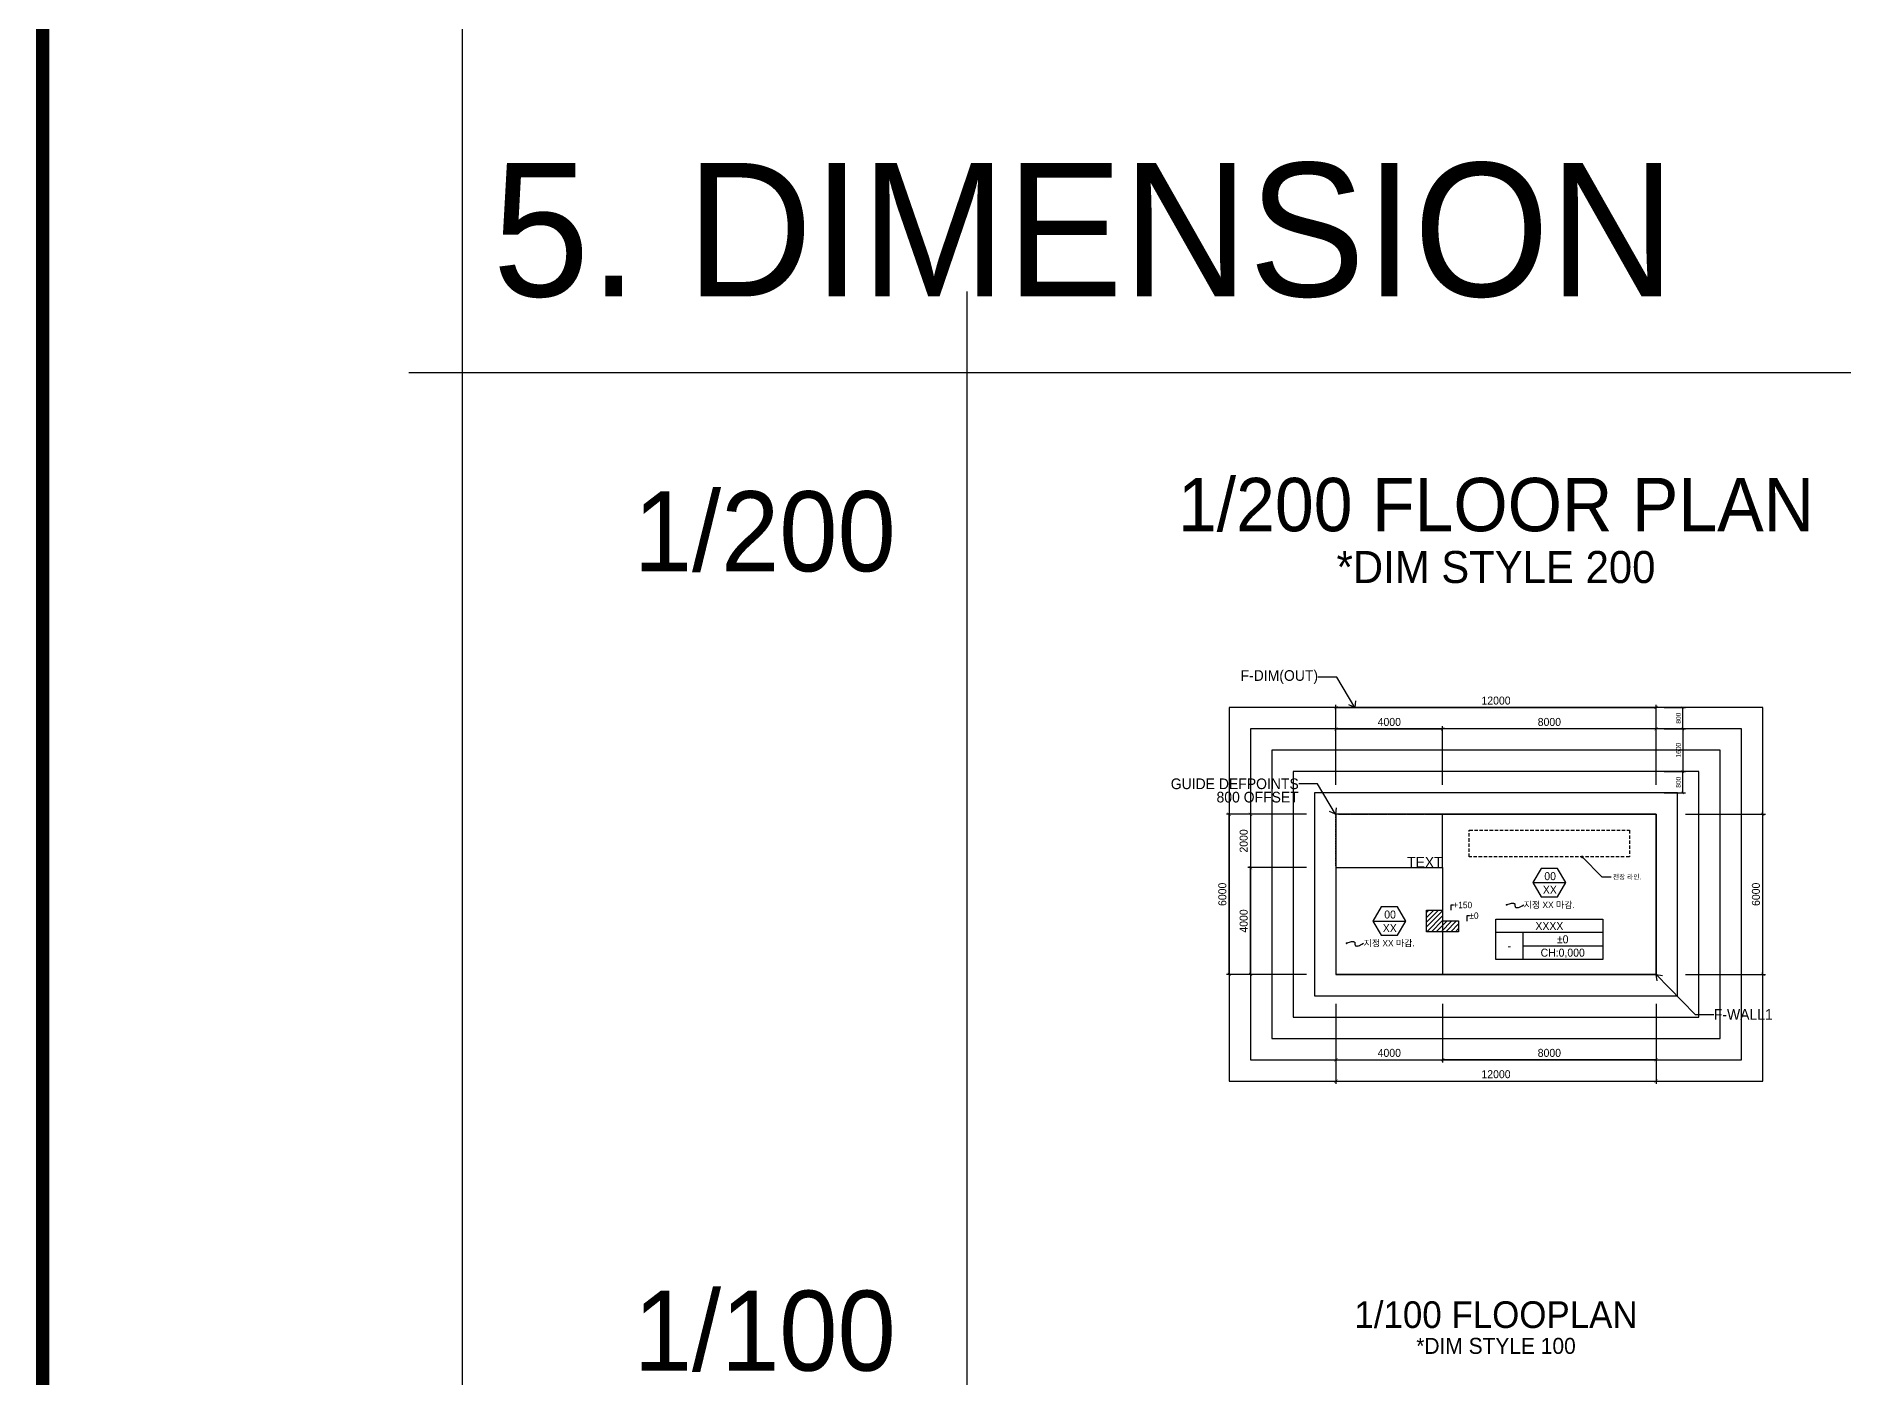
# Model space of a CAD drawing. Header units: millimetres. Extents: x -551172 to 227904, y -3435 to 261611.
# Drawn here: x -551172 to -483415, y 49743 to 100016 of the extents above; entities that cross this region are included whole.
import ezdxf
from ezdxf.enums import TextEntityAlignment as Align

# ---------------------------------------------------------------- set-up
doc = ezdxf.new("R2010")
doc.units = ezdxf.units.MM
doc.header["$LTSCALE"] = 100
doc.set_wipeout_variables(frame=1)
doc.header["$PDMODE"] = 3
doc.linetypes.add('DOT', pattern=[6.35, 0, -6.35])
doc.linetypes.add('HIDDENX2', pattern=[19.05, 12.7, -6.35])
doc.layers.get('DEFPOINTS').update_dxf_attribs({"color": 248})
for name, color, linetype in [('0 @ 1', 7, 'Continuous'), ('E-TEXT @ 1', 3, 'Continuous'), ('E-WP', 7, 'Continuous'), ('F-C-LEVEL', 1, 'HIDDENX2'), ('F-DIM(IN)', 14, 'Continuous'), ('F-DIM(OUT)', 1, 'Continuous'), ('F-HAT', 251, 'Continuous'), ('F-LEVEL', 7, 'Continuous'), ('F-SYM', 7, 'Continuous'), ('F-SYM @ 1', 7, 'Continuous'), ('F-TEXT @ 1', 3, 'Continuous'), ('F-WALL1', 2, 'Continuous')]:
    doc.layers.add(name, color=color, linetype=linetype)
doc.layers.add('DEFPOINTS @ 1', color=248, linetype='Continuous', plot=False)
doc.styles.get("Standard").update_dxf_attribs({"font": 'romans.shx'})
doc.styles.add('YOURNAME', font='HYWULM.TTF')
doc.dimstyles.get("Standard").update_dxf_attribs({"dimtxt": 0.18, "dimasz": 0.18, "dimexe": 0.18, "dimexo": 0.0625, "dimgap": 0.09, "dimtad": 0, "dimtih": 1, "dimtoh": 1, "dimdec": 4, "dimzin": 0, "dimdsep": 46, "dimtxsty": 'Standard', "dimcen": 0.09, "dimadec": 0, "dimazin": 0, "dimtfac": 1, "dimtdec": 4, "dimtofl": 0, "dimtmove": 0, "dimatfit": 3, "dimfxl": 0, "dimtolj": 1, "dimtzin": 0, "dimarcsym": 0})
doc.dimstyles.new('YOURNAME-100', dxfattribs={"dimscale": 100, "dimtxt": 1.8, "dimasz": 0.9, "dimexe": 1, "dimexo": 3, "dimgap": 0.7, "dimtad": 1, "dimdec": 0, "dimzin": 0, "dimdsep": 46, "dimtxsty": 'YOURNAME', "dimblk": 'ARCHTICK', "dimcen": 0, "dimclrd": 1, "dimclre": 1, "dimclrt": 7, "dimadec": 0, "dimazin": 0, "dimtfac": 1, "dimtdec": 0, "dimtix": 1, "dimtmove": 2, "dimatfit": 3, "dimldrblk": 'ARCHTICK', "dimfxl": 0, "dimtolj": 1, "dimtzin": 0, "dimarcsym": 0})
doc.dimstyles.new('YOURNAME-200', dxfattribs={"dimscale": 100, "dimtxt": 3, "dimasz": 1.2, "dimexe": 1, "dimexo": 3, "dimgap": 1, "dimtad": 1, "dimdec": 0, "dimzin": 0, "dimdsep": 46, "dimtxsty": 'YOURNAME', "dimblk": 'ARCHTICK', "dimcen": 0, "dimclrd": 1, "dimclre": 1, "dimclrt": 7, "dimadec": 0, "dimazin": 0, "dimtfac": 1, "dimtdec": 0, "dimtix": 1, "dimtmove": 2, "dimatfit": 3, "dimldrblk": 'ARCHTICK', "dimfxl": 0, "dimtolj": 1, "dimtzin": 0, "dimarcsym": 0})

# ---------------------------------------------------------------- blocks, each defined once
blk = doc.blocks.new('F-SYM-AREA TAG')
blk.add_wipeout([(-184757, -29661), (-182757, -29661), (-182757, -30411), (-184757, -30411)]).dxf.layer = 'E-WP'
at = {"layer": 'F-SYM', "color": 1}
for p, q in [((-182757, -29911), (-184757, -29911)), ((-182757, -30411), (-184757, -30411)), ((-182757, -30161), (-184257, -30161))]:
    blk.add_line(p, q, dxfattribs=at)
at = {"layer": 'F-SYM', "color": 1, "ltscale": 1000}
blk.add_line((-184257, -29911), (-184257, -30411), dxfattribs=at)
at = {"layer": 'F-SYM', "color": 1}
blk.add_lwpolyline([(-184757, -29661), (-182757, -29661), (-182757, -30411), (-184757, -30411), (-184757, -29661)], dxfattribs=at)
at = {"layer": 'F-SYM', "color": 3, "style": 'YOURNAME'}
for tag, p in [('RM.NAME', (-183757, -29786)), ('RM.NO.', (-184507, -30161)), ('FL:', (-183507, -30036)), ('CH:', (-183507, -30286))]:
    blk.add_attdef(tag, text='', height=150, dxfattribs=at).set_placement(p, align=Align.MIDDLE_CENTER)
blk = doc.blocks.new('*U681')
at = {"layer": 'F-SYM'}
ref = blk.add_blockref('F-SYM-AREA TAG', (-126940, 126246), dxfattribs=dict(at, xscale=2, yscale=2, zscale=2))
ref.add_attrib('CH:', 'CH:0,000', dxfattribs={"layer": 'F-SYM @ 1', "color": 3, "height": 300, "style": 'YOURNAME'}).set_placement((-493953, 65675), align=Align.MIDDLE_CENTER)
ref.add_attrib('RM.NO.', '-', dxfattribs={"layer": 'F-SYM @ 1', "color": 3, "height": 300, "style": 'YOURNAME'}).set_placement((-495953, 65925), align=Align.MIDDLE_CENTER)
ref.add_attrib('RM.NAME', 'XXXX', dxfattribs={"layer": 'F-SYM @ 1', "color": 3, "height": 300, "style": 'YOURNAME'}).set_placement((-494453, 66675), align=Align.MIDDLE_CENTER)
ref.add_attrib('FL:', '%%p0', dxfattribs={"layer": 'F-SYM @ 1', "color": 3, "height": 300, "style": 'YOURNAME'}).set_placement((-493953, 66175), align=Align.MIDDLE_CENTER)
blk = doc.blocks.new('F-SYM-FLOOR-FINISH-1')
at = {"layer": 'F-SYM', "color": 1}
blk.add_line((57982, 90743), (58598, 90743), dxfattribs=at)
blk.add_lwpolyline([(58136, 91010), (57982, 90743), (58136, 90477), (58444, 90477), (58598, 90743), (58444, 91010)], close=True, dxfattribs=at)
at = {"layer": 'F-SYM', "color": 3, "style": 'YOURNAME'}
for tag, p in [('NO?', (58305, 90790)), ('WH?', (58299, 90536))]:
    blk.add_attdef(tag, text='', height=150, dxfattribs=at).set_placement(p, align=Align.CENTER)
blk = doc.blocks.new('*U688')
at = {"layer": 'F-SYM'}
ref = blk.add_blockref('F-SYM-FLOOR-FINISH-1', (-611033, -113188), dxfattribs=dict(at, xscale=2, yscale=2, zscale=2))
ref.add_attrib('NO?', '00', dxfattribs={"layer": 'F-SYM @ 1', "color": 3, "height": 300, "style": 'YOURNAME'}).set_placement((-494424, 68391), align=Align.CENTER)
ref.add_attrib('WH?', 'XX', dxfattribs={"layer": 'F-SYM @ 1', "color": 3, "height": 300, "style": 'YOURNAME'}).set_placement((-494435, 67883), align=Align.CENTER)
blk = doc.blocks.new('F-SYM-FLOOR-FINISH-2')
at = {"layer": 'F-SYM', "color": 1, "const_width": 17.5}
blk.add_lwpolyline([(57430, 90219, 1), (57448, 90219, 1)], format="xyb", close=True, dxfattribs=at)
at = {"layer": 'F-SYM', "color": 1}
blk.add_lwpolyline([(57439, 90219), (57469, 90231), (57493, 90240), (57513, 90246), (57530, 90249), (57543, 90251), (57554, 90252), (57562, 90251), (57569, 90250), (57575, 90248), (57580, 90247), (57584, 90245), (57587, 90242), (57590, 90240), (57592, 90237), (57593, 90234), (57594, 90231), (57595, 90227), (57595, 90223), (57595, 90219), (57595, 90214), (57595, 90210), (57595, 90205), (57595, 90201), (57595, 90196), (57596, 90192), (57597, 90188), (57599, 90184), (57601, 90180), (57604, 90176), (57609, 90173), (57614, 90171), (57620, 90169), (57628, 90167), (57637, 90167), (57649, 90168), (57663, 90172), (57681, 90178), (57702, 90188), (57727, 90201), (57758, 90219)], dxfattribs=at)
at = {"layer": 'F-SYM', "style": 'YOURNAME'}
blk.add_attdef('FI?', text='', height=120, dxfattribs=at).set_placement((57758, 90219), align=Align.MIDDLE_LEFT)
blk = doc.blocks.new('*U689')
at = {"layer": 'F-SYM'}
ref = blk.add_blockref('F-SYM-FLOOR-FINISH-2', (-610932, -112973), dxfattribs=dict(at, xscale=2, yscale=2, zscale=2))
ref.add_attrib('FI?', '지정 XX 마감.', dxfattribs={"layer": 'F-SYM @ 1', "height": 240, "style": 'YOURNAME'}).set_placement((-495417, 67465), align=Align.MIDDLE_LEFT)
blk = doc.blocks.new('*U690')
at = {"layer": 'F-SYM'}
ref = blk.add_blockref('F-SYM-FLOOR-FINISH-1', (-617033, -114626), dxfattribs=dict(at, xscale=2, yscale=2, zscale=2))
ref.add_attrib('NO?', '00', dxfattribs={"layer": 'F-SYM @ 1', "color": 3, "height": 300, "style": 'YOURNAME'}).set_placement((-500424, 66954), align=Align.CENTER)
ref.add_attrib('WH?', 'XX', dxfattribs={"layer": 'F-SYM @ 1', "color": 3, "height": 300, "style": 'YOURNAME'}).set_placement((-500435, 66446), align=Align.CENTER)
blk = doc.blocks.new('*U691')
at = {"layer": 'F-SYM'}
ref = blk.add_blockref('F-SYM-FLOOR-FINISH-2', (-616932, -114411), dxfattribs=dict(at, xscale=2, yscale=2, zscale=2))
ref.add_attrib('FI?', '지정 XX 마감.', dxfattribs={"layer": 'F-SYM @ 1', "height": 240, "style": 'YOURNAME'}).set_placement((-501417, 66028), align=Align.MIDDLE_LEFT)
blk = doc.blocks.new('_ArchTick')
at = {"color": 0, "linetype": 'ByBlock', "const_width": 0.15}
blk.add_lwpolyline([(-0.5, -0.5), (0.5, 0.5)], dxfattribs=at)
blk = doc.blocks.new('*D169')
at = {"layer": 'DEFPOINTS', "color": 0}
for p in [(-490453, 74861), (-502453, 71661), (-490453, 71661)]:
    blk.add_point(p, dxfattribs=at)
at = {"layer": 'F-DIM(OUT)', "lineweight": -2}
for p, q in [((-502453, 71961), (-502453, 74961)), ((-502453, 74861), (-490453, 74861)), ((-490453, 71961), (-490453, 74961))]:
    blk.add_line(p, q, dxfattribs=at)
at = {"layer": 'F-DIM(OUT)', "lineweight": -2, "xscale": 120, "yscale": 120, "zscale": 120, "rotation": 180}
blk.add_blockref('_ArchTick', (-502453, 74861), dxfattribs=at)
at = {"layer": 'F-DIM(OUT)', "lineweight": -2, "xscale": 120, "yscale": 120, "zscale": 120}
blk.add_blockref('_ArchTick', (-490453, 74861), dxfattribs=at)
at = {"layer": 'F-DIM(OUT)', "color": 7, "insert": (-496453, 75118), "char_height": 300, "attachment_point": 5, "style": 'YOURNAME'}
blk.add_mtext('\\A1;12000', dxfattribs=at)
blk = doc.blocks.new('*D170')
at = {"layer": 'DEFPOINTS', "color": 0}
for p in [(-498453, 74061), (-502453, 71661), (-498453, 71661)]:
    blk.add_point(p, dxfattribs=at)
at = {"layer": 'F-DIM(OUT)', "lineweight": -2}
for p, q in [((-502453, 71961), (-502453, 74161)), ((-502453, 74061), (-498453, 74061)), ((-498453, 71961), (-498453, 74161))]:
    blk.add_line(p, q, dxfattribs=at)
at = {"layer": 'F-DIM(OUT)', "lineweight": -2, "xscale": 120, "yscale": 120, "zscale": 120, "rotation": 180}
blk.add_blockref('_ArchTick', (-502453, 74061), dxfattribs=at)
at = {"layer": 'F-DIM(OUT)', "lineweight": -2, "xscale": 120, "yscale": 120, "zscale": 120}
blk.add_blockref('_ArchTick', (-498453, 74061), dxfattribs=at)
at = {"layer": 'F-DIM(OUT)', "color": 7, "insert": (-500453, 74318), "char_height": 300, "attachment_point": 5, "style": 'YOURNAME'}
blk.add_mtext('\\A1;4000', dxfattribs=at)
blk = doc.blocks.new('*D171')
at = {"layer": 'DEFPOINTS', "color": 0}
for p in [(-498453, 74061), (-498453, 71661), (-490453, 71661)]:
    blk.add_point(p, dxfattribs=at)
at = {"layer": 'F-DIM(OUT)', "lineweight": -2}
for p, q in [((-498453, 71961), (-498453, 74161)), ((-490453, 74061), (-498453, 74061)), ((-490453, 71961), (-490453, 74161))]:
    blk.add_line(p, q, dxfattribs=at)
at = {"layer": 'F-DIM(OUT)', "lineweight": -2, "xscale": 120, "yscale": 120, "zscale": 120, "rotation": 180}
blk.add_blockref('_ArchTick', (-498453, 74061), dxfattribs=at)
at = {"layer": 'F-DIM(OUT)', "lineweight": -2, "xscale": 120, "yscale": 120, "zscale": 120}
blk.add_blockref('_ArchTick', (-490453, 74061), dxfattribs=at)
at = {"layer": 'F-DIM(OUT)', "color": 7, "insert": (-494453, 74318), "char_height": 300, "attachment_point": 5, "style": 'YOURNAME'}
blk.add_mtext('\\A1;8000', dxfattribs=at)
blk = doc.blocks.new('*D172')
at = {"layer": 'DEFPOINTS', "color": 0}
for p in [(-506453, 70861), (-503253, 70861), (-503253, 64861)]:
    blk.add_point(p, dxfattribs=at)
at = {"layer": 'F-DIM(OUT)', "lineweight": -2}
for p, q in [((-503553, 70861), (-506553, 70861)), ((-506453, 64861), (-506453, 70861)), ((-503553, 64861), (-506553, 64861))]:
    blk.add_line(p, q, dxfattribs=at)
at = {"layer": 'F-DIM(OUT)', "lineweight": -2, "xscale": 120, "yscale": 120, "zscale": 120}
for p, rotation in [((-506453, 70861), 90), ((-506453, 64861), 270)]:
    blk.add_blockref('_ArchTick', p, dxfattribs=dict(at, rotation=rotation))
at = {"layer": 'F-DIM(OUT)', "color": 7, "insert": (-506710, 67861), "char_height": 300, "attachment_point": 5, "rotation": 90, "style": 'YOURNAME'}
blk.add_mtext('\\A1;6000', dxfattribs=at)
blk = doc.blocks.new('*D173')
at = {"layer": 'DEFPOINTS', "color": 0}
for p in [(-503253, 70861), (-505653, 68861), (-503253, 68861)]:
    blk.add_point(p, dxfattribs=at)
at = {"layer": 'F-DIM(OUT)', "lineweight": -2}
for p, q in [((-503553, 70861), (-505753, 70861)), ((-505653, 70861), (-505653, 68861)), ((-503553, 68861), (-505753, 68861))]:
    blk.add_line(p, q, dxfattribs=at)
at = {"layer": 'F-DIM(OUT)', "lineweight": -2, "xscale": 120, "yscale": 120, "zscale": 120}
for p, rotation in [((-505653, 70861), 90), ((-505653, 68861), 270)]:
    blk.add_blockref('_ArchTick', p, dxfattribs=dict(at, rotation=rotation))
at = {"layer": 'F-DIM(OUT)', "color": 7, "insert": (-505910, 69861), "char_height": 300, "attachment_point": 5, "rotation": 90, "style": 'YOURNAME'}
blk.add_mtext('\\A1;2000', dxfattribs=at)
blk = doc.blocks.new('*D174')
at = {"layer": 'DEFPOINTS', "color": 0}
for p in [(-505653, 68861), (-503253, 68861), (-503253, 64861)]:
    blk.add_point(p, dxfattribs=at)
at = {"layer": 'F-DIM(OUT)', "lineweight": -2}
for p, q in [((-503553, 68861), (-505753, 68861)), ((-505653, 64861), (-505653, 68861)), ((-503553, 64861), (-505753, 64861))]:
    blk.add_line(p, q, dxfattribs=at)
at = {"layer": 'F-DIM(OUT)', "lineweight": -2, "xscale": 120, "yscale": 120, "zscale": 120}
for p, rotation in [((-505653, 68861), 90), ((-505653, 64861), 270)]:
    blk.add_blockref('_ArchTick', p, dxfattribs=dict(at, rotation=rotation))
at = {"layer": 'F-DIM(OUT)', "color": 7, "insert": (-505910, 66861), "char_height": 300, "attachment_point": 5, "rotation": 90, "style": 'YOURNAME'}
blk.add_mtext('\\A1;4000', dxfattribs=at)
blk = doc.blocks.new('*D175')
at = {"layer": 'DEFPOINTS', "color": 0}
for p in [(-489653, 70861), (-486453, 70861), (-489653, 64861)]:
    blk.add_point(p, dxfattribs=at)
at = {"layer": 'F-DIM(OUT)', "lineweight": -2}
for p, q in [((-489353, 70861), (-486353, 70861)), ((-486453, 64861), (-486453, 70861)), ((-489353, 64861), (-486353, 64861))]:
    blk.add_line(p, q, dxfattribs=at)
at = {"layer": 'F-DIM(OUT)', "lineweight": -2, "xscale": 120, "yscale": 120, "zscale": 120}
for p, rotation in [((-486453, 70861), 90), ((-486453, 64861), 270)]:
    blk.add_blockref('_ArchTick', p, dxfattribs=dict(at, rotation=rotation))
at = {"layer": 'F-DIM(OUT)', "color": 7, "insert": (-486710, 67861), "char_height": 300, "attachment_point": 5, "rotation": 90, "style": 'YOURNAME'}
blk.add_mtext('\\A1;6000', dxfattribs=at)
blk = doc.blocks.new('*D176')
at = {"layer": 'DEFPOINTS', "color": 0}
for p in [(-502453, 64061), (-490453, 64061), (-490453, 60861)]:
    blk.add_point(p, dxfattribs=at)
at = {"layer": 'F-DIM(OUT)', "lineweight": -2}
for p, q in [((-502453, 63761), (-502453, 60761)), ((-490453, 63761), (-490453, 60761)), ((-502453, 60861), (-490453, 60861))]:
    blk.add_line(p, q, dxfattribs=at)
at = {"layer": 'F-DIM(OUT)', "lineweight": -2, "xscale": 120, "yscale": 120, "zscale": 120, "rotation": 180}
blk.add_blockref('_ArchTick', (-502453, 60861), dxfattribs=at)
at = {"layer": 'F-DIM(OUT)', "lineweight": -2, "xscale": 120, "yscale": 120, "zscale": 120}
blk.add_blockref('_ArchTick', (-490453, 60861), dxfattribs=at)
at = {"layer": 'F-DIM(OUT)', "color": 7, "insert": (-496453, 61118), "char_height": 300, "attachment_point": 5, "style": 'YOURNAME'}
blk.add_mtext('\\A1;12000', dxfattribs=at)
blk = doc.blocks.new('*D177')
at = {"layer": 'DEFPOINTS', "color": 0}
for p in [(-502453, 64061), (-498453, 64061), (-498453, 61661)]:
    blk.add_point(p, dxfattribs=at)
at = {"layer": 'F-DIM(OUT)', "lineweight": -2}
for p, q in [((-502453, 63761), (-502453, 61561)), ((-498453, 63761), (-498453, 61561)), ((-502453, 61661), (-498453, 61661))]:
    blk.add_line(p, q, dxfattribs=at)
at = {"layer": 'F-DIM(OUT)', "lineweight": -2, "xscale": 120, "yscale": 120, "zscale": 120, "rotation": 180}
blk.add_blockref('_ArchTick', (-502453, 61661), dxfattribs=at)
at = {"layer": 'F-DIM(OUT)', "lineweight": -2, "xscale": 120, "yscale": 120, "zscale": 120}
blk.add_blockref('_ArchTick', (-498453, 61661), dxfattribs=at)
at = {"layer": 'F-DIM(OUT)', "color": 7, "insert": (-500453, 61918), "char_height": 300, "attachment_point": 5, "style": 'YOURNAME'}
blk.add_mtext('\\A1;4000', dxfattribs=at)
blk = doc.blocks.new('*D178')
at = {"layer": 'DEFPOINTS', "color": 0}
for p in [(-498453, 64061), (-490453, 64061), (-498453, 61661)]:
    blk.add_point(p, dxfattribs=at)
at = {"layer": 'F-DIM(OUT)', "lineweight": -2}
for p, q in [((-498453, 63761), (-498453, 61561)), ((-490453, 63761), (-490453, 61561)), ((-490453, 61661), (-498453, 61661))]:
    blk.add_line(p, q, dxfattribs=at)
at = {"layer": 'F-DIM(OUT)', "lineweight": -2, "xscale": 120, "yscale": 120, "zscale": 120, "rotation": 180}
blk.add_blockref('_ArchTick', (-498453, 61661), dxfattribs=at)
at = {"layer": 'F-DIM(OUT)', "lineweight": -2, "xscale": 120, "yscale": 120, "zscale": 120}
blk.add_blockref('_ArchTick', (-490453, 61661), dxfattribs=at)
at = {"layer": 'F-DIM(OUT)', "color": 7, "insert": (-494453, 61918), "char_height": 300, "attachment_point": 5, "style": 'YOURNAME'}
blk.add_mtext('\\A1;8000', dxfattribs=at)
blk = doc.blocks.new('*D179')
at = {"layer": 'DEFPOINTS', "color": 0}
for p in [(-490453, 74861), (-489453, 74861), (-490453, 74061)]:
    blk.add_point(p, dxfattribs=at)
at = {"layer": 'F-DIM(IN)', "lineweight": -2}
for p, q in [((-490153, 74861), (-489353, 74861)), ((-489453, 74061), (-489453, 74861)), ((-490153, 74061), (-489353, 74061))]:
    blk.add_line(p, q, dxfattribs=at)
at = {"layer": 'F-DIM(IN)', "lineweight": -2, "xscale": 90, "yscale": 90, "zscale": 90}
for p, rotation in [((-489453, 74861), 90), ((-489453, 74061), 270)]:
    blk.add_blockref('_ArchTick', p, dxfattribs=dict(at, rotation=rotation))
at = {"layer": 'F-DIM(IN)', "color": 7, "insert": (-489617, 74461), "char_height": 180, "attachment_point": 5, "rotation": 90, "style": 'YOURNAME'}
blk.add_mtext('\\A1;800', dxfattribs=at)
blk = doc.blocks.new('*D180')
at = {"layer": 'DEFPOINTS', "color": 0}
for p in [(-490453, 74061), (-490453, 72461), (-489453, 72461)]:
    blk.add_point(p, dxfattribs=at)
at = {"layer": 'F-DIM(IN)', "lineweight": -2}
for p, q in [((-490153, 74061), (-489353, 74061)), ((-489453, 74061), (-489453, 72461)), ((-490153, 72461), (-489353, 72461))]:
    blk.add_line(p, q, dxfattribs=at)
at = {"layer": 'F-DIM(IN)', "lineweight": -2, "xscale": 90, "yscale": 90, "zscale": 90}
for p, rotation in [((-489453, 74061), 90), ((-489453, 72461), 270)]:
    blk.add_blockref('_ArchTick', p, dxfattribs=dict(at, rotation=rotation))
at = {"layer": 'F-DIM(IN)', "color": 7, "insert": (-489617, 73261), "char_height": 180, "attachment_point": 5, "rotation": 90, "style": 'YOURNAME'}
blk.add_mtext('\\A1;1600', dxfattribs=at)
blk = doc.blocks.new('*D181')
at = {"layer": 'DEFPOINTS', "color": 0}
for p in [(-490453, 72461), (-489453, 72461), (-490453, 71661)]:
    blk.add_point(p, dxfattribs=at)
at = {"layer": 'F-DIM(IN)', "lineweight": -2}
for p, q in [((-490153, 72461), (-489353, 72461)), ((-489453, 71661), (-489453, 72461)), ((-490153, 71661), (-489353, 71661))]:
    blk.add_line(p, q, dxfattribs=at)
at = {"layer": 'F-DIM(IN)', "lineweight": -2, "xscale": 90, "yscale": 90, "zscale": 90}
for p, rotation in [((-489453, 72461), 90), ((-489453, 71661), 270)]:
    blk.add_blockref('_ArchTick', p, dxfattribs=dict(at, rotation=rotation))
at = {"layer": 'F-DIM(IN)', "color": 7, "insert": (-489617, 72061), "char_height": 180, "attachment_point": 5, "rotation": 90, "style": 'YOURNAME'}
blk.add_mtext('\\A1;800', dxfattribs=at)
blk = doc.blocks.new('A-X')
at = {"color": 1, "const_width": 500}
blk.add_lwpolyline([(-1215354, 285577), (-675461, 285577), (-675461, 21030), (-1215354, 21030)], close=True, dxfattribs=at)
blk = doc.blocks.new('F-SYM-FLOOR CEILING CON TAG.')
at = {"layer": 'F-SYM', "color": 3, "style": 'YOURNAME'}
blk.add_attdef('부위', text='', height=90, dxfattribs=at).set_placement((80076, 91641), align=Align.MIDDLE_LEFT)
at = {"layer": 'F-SYM', "color": 1}
blk.add_leader([(79535, 92016), (79901, 91641), (80076, 91641)], dimstyle='Standard', override={"dimasz": 50, "dimldrblk": 'Dot'}, dxfattribs=at)
blk = doc.blocks.new('*U682')
at = {"layer": 'F-SYM'}
ref = blk.add_blockref('F-SYM-FLOOR CEILING CON TAG.', (-652292, -114771), dxfattribs=dict(at, xscale=2, yscale=2, zscale=2))
ref.add_attrib('부위', ' 천장 라인.', dxfattribs={"layer": 'F-SYM @ 1', "color": 3, "height": 180, "style": 'YOURNAME'}).set_placement((-492140, 68511), align=Align.MIDDLE_LEFT)
blk = doc.blocks.new('F-SYM-LEVEL-2')
at = {"layer": 'F-SYM', "style": 'YOURNAME'}
blk.add_attdef('부위', text='', height=60, dxfattribs=at).set_placement((-52798, -30155), align=Align.MIDDLE_LEFT)
at = {"layer": 'DEFPOINTS @ 1', "has_arrowhead": 0}
blk.add_leader([(-52818, -30205), (-52818, -30155), (-52798, -30155)], dimstyle='Standard', override={"dimscale": 1, "dimasz": 1, "dimldrblk": 'Dot'}, dxfattribs=at)
blk = doc.blocks.new('*U685')
at = {"layer": 'F-SYM'}
ref = blk.add_blockref('F-SYM-LEVEL-2', (-286860, 188081), dxfattribs=dict(at, xscale=4, yscale=4, zscale=4))
ref.add_attrib('부위', '+150', dxfattribs={"layer": 'E-TEXT @ 1', "height": 240, "style": 'YOURNAME'}).set_placement((-498053, 67461), align=Align.MIDDLE_LEFT)
blk = doc.blocks.new('*U686')
at = {"layer": 'F-SYM'}
ref = blk.add_blockref('F-SYM-LEVEL-2', (-286260, 187681), dxfattribs=dict(at, xscale=4, yscale=4, zscale=4))
ref.add_attrib('부위', '%%p0', dxfattribs={"layer": 'E-TEXT @ 1', "height": 240, "style": 'YOURNAME'}).set_placement((-497453, 67061), align=Align.MIDDLE_LEFT)

msp = doc.modelspace()

# ---------------------------------------------------------------- hatches: boundary and pattern name
at = {"layer": 'F-HAT'}
h = msp.add_hatch(dxfattribs=at)
h.set_pattern_fill('ANSI31', color=256, scale=40)
h.set_pattern_definition([(45, (212573.23, 188080.95), (-89.802561, 89.802561), [])])
h.paths.add_polyline_path([(-498453.3, 66861.2), (-498453.3, 67261.2), (-499053.3, 67261.2), (-499053.3, 66461.2), (-497853.3, 66461.2), (-497853.3, 66861.2)])

# ---------------------------------------------------------------- linework, layer by layer
at = {"layer": 'DEFPOINTS', "color": 156}
for p, q in [((-535203.8, 215514.9), (-535203.8, 16229.4)), ((-516289, 90448), (-516289, 16229.4)), ((-537203.8, 87414.3), (-420698.9, 87414.3))]:
    msp.add_line(p, q, dxfattribs=at)
at = {"layer": 'DEFPOINTS'}
msp.add_lwpolyline([(-490453.3, 70861.2), (-502453.3, 70861.2), (-502453.3, 64861.2), (-490453.3, 64861.2)], close=True, dxfattribs=at)
at = {"layer": 'DEFPOINTS', "color": 1, "linetype": 'DOT', "ltscale": 0.1}
msp.add_lwpolyline([(-498453.3, 70861.2), (-502453.3, 70861.2), (-502453.3, 68861.2)], dxfattribs=at)
at = {"layer": 'DEFPOINTS', "color": 156}
msp.add_lwpolyline([(-497853.3, 66861.2), (-497853.3, 66461.2), (-499053.3, 66461.2), (-499053.3, 67261.2)], dxfattribs=at)
at = {"layer": 'F-C-LEVEL', "ltscale": 0.1}
msp.add_lwpolyline([(-497453.3, 70261.2), (-491453.3, 70261.2), (-491453.3, 69261.2), (-497453.3, 69261.2)], close=True, dxfattribs=at)
at = {"layer": 'F-LEVEL'}
for points in [[(-498453.3, 68861.2), (-498453.3, 64861.2)], [(-499053.3, 67261.2), (-498453.3, 67261.2), (-498453.3, 66861.2), (-497853.3, 66861.2)]]:
    msp.add_lwpolyline(points, dxfattribs=at)
at = {"layer": 'F-WALL1', "color": 2}
msp.add_lwpolyline([(-502453.3, 68861.2), (-498453.3, 68861.2), (-498453.3, 70861.2), (-490453.3, 70861.2), (-490453.3, 64861.2), (-502453.3, 64861.2)], dxfattribs=at)

# ---------------------------------------------------------------- block references
at = {"layer": 'F-WALL1'}
for name in ['*U682', '*U688', '*U690', '*U685', '*U686', '*U689', '*U691']:
    msp.add_blockref(name, (0, 0), dxfattribs=at)

# ---------------------------------------------------------------- texts
at = {"layer": '0 @ 1', "style": 'YOURNAME'}
msp.add_text('5. DIMENSION', height=5000, dxfattribs=at).set_placement((-534069.8, 90265.7))
at = {"layer": '0 @ 1', "color": 2, "style": 'YOURNAME'}
for s, height, p in [('1/200 FLOOR PLAN', 2000, (-496453.3, 82464.8)), ('1/100 FLOOPLAN', 1000, (-496453.3, 52110.6))]:
    msp.add_text(s, height=height, dxfattribs=at).set_placement(p, align=Align.MIDDLE_CENTER)
at = {"layer": '0 @ 1', "color": 3, "style": 'YOURNAME'}
for s, p in [('1/200', (-523862.7, 81464.8)), ('1/100', (-523862.7, 51510.6))]:
    msp.add_text(s, height=3000, dxfattribs=at).set_placement(p, align=Align.MIDDLE_CENTER)
at = {"layer": '0 @ 1', "color": 6, "style": 'YOURNAME'}
for s, height, p in [('*DIM STYLE 200', 1200, (-496453.3, 80125.6)), ('*DIM STYLE 100', 600, (-496453.3, 50940.9))]:
    msp.add_text(s, height=height, dxfattribs=at).set_placement(p, align=Align.MIDDLE_CENTER)
at = {"layer": 'F-TEXT @ 1', "color": 3, "char_height": 400, "style": 'YOURNAME'}
for s, insert, attachment_point in [('F-DIM(OUT)', (-503122.3, 75999.5), 6), ('GUIDE DEFPOINTS', (-503846.6, 71999.5), 6), ('800 OFFSET', (-503846.6, 71499.5), 6), ('TEXT', (-498453.3, 69061.5), 6), ('F-WALL1', (-488288.1, 63361.2), 4)]:
    msp.add_mtext(s, dxfattribs=dict(at, insert=insert, attachment_point=attachment_point))

# ---------------------------------------------------------------- dimensions: what is measured, and where the dimension line sits
at = {"layer": 'F-DIM(IN)'}
for base, p1, p2, angle, picture, middle in [((-489453.3, 74861.2), (-490453.3, 74061.2), (-490453.3, 74861.2), 90, '*D179', (-489617.3, 74461.2)), ((-489453.3, 72461.2), (-490453.3, 74061.2), (-490453.3, 72461.2), 270, '*D180', (-489617.1, 73261.2)), ((-489453.3, 72461.2), (-490453.3, 71661.2), (-490453.3, 72461.2), 90, '*D181', (-489617.3, 72061.2))]:
    dim = msp.add_linear_dim(base=base, p1=p1, p2=p2, angle=angle, dimstyle='YOURNAME-100', override={"dimtxsty": 'YOURNAME', "dimclrd": 256, "dimclre": 256}, dxfattribs=at)
    dim.commit()
    dim.dimension.update_dxf_attribs({"geometry": picture, "text_midpoint": middle})
at = {"layer": 'F-DIM(OUT)'}
for base, p1, p2, picture, middle in [((-490453.3, 74861.2), (-502453.3, 71661.2), (-490453.3, 71661.2), '*D169', (-496453.3, 75117.5)), ((-498453.3, 74061.2), (-502453.3, 71661.2), (-498453.3, 71661.2), '*D170', (-500453.3, 74317.5)), ((-490453.3, 60861.2), (-502453.3, 64061.2), (-490453.3, 64061.2), '*D176', (-496453.3, 61117.5)), ((-498453.3, 61661.2), (-502453.3, 64061.2), (-498453.3, 64061.2), '*D177', (-500453.3, 61917.5))]:
    dim = msp.add_linear_dim(base=base, p1=p1, p2=p2, dimstyle='YOURNAME-200', override={"dimtxsty": 'YOURNAME', "dimclrd": 256, "dimclre": 256}, dxfattribs=at)
    dim.commit()
    dim.dimension.update_dxf_attribs({"geometry": picture, "text_midpoint": middle})
for base, p1, p2, angle, picture, middle in [((-498453.3, 74061.2), (-490453.3, 71661.2), (-498453.3, 71661.2), 180, '*D171', (-494453.3, 74317.7)), ((-506453.3, 70861.2), (-503253.3, 64861.2), (-503253.3, 70861.2), 90, '*D172', (-506709.7, 67861.2)), ((-505653.3, 68861.2), (-503253.3, 70861.2), (-503253.3, 68861.2), 270, '*D173', (-505909.7, 69861.2)), ((-486453.3, 70861.2), (-489653.3, 64861.2), (-489653.3, 70861.2), 90, '*D175', (-486709.7, 67861.2)), ((-505653.3, 68861.2), (-503253.3, 64861.2), (-503253.3, 68861.2), 90, '*D174', (-505909.7, 66861.2)), ((-498453.3, 61661.2), (-490453.3, 64061.2), (-498453.3, 64061.2), 180, '*D178', (-494453.3, 61917.7))]:
    dim = msp.add_linear_dim(base=base, p1=p1, p2=p2, angle=angle, dimstyle='YOURNAME-200', override={"dimtxsty": 'YOURNAME', "dimclrd": 256, "dimclre": 256}, dxfattribs=at)
    dim.commit()
    dim.dimension.update_dxf_attribs({"geometry": picture, "text_midpoint": middle})

# ---------------------------------------------------------------- leaders
at = {"layer": 'F-SYM', "color": 1, "annotation_type": 0, "has_hookline": 1, "hookline_direction": 1}
for points, text_width in [([(-501743.6, 74860.5), (-502420.3, 75999.5), (-503122.2, 75999.5)], 3156.9), ([(-502468, 70860.5), (-503144.6, 71999.5), (-503846.5, 71999.5)], 4604.5)]:
    msp.add_leader(points, dimstyle='Standard', override={"dimasz": 200, "dimtxsty": 'YOURNAME', "dimldrblk": 'Open90'}, dxfattribs=dict(at, text_width=text_width))
at = {"layer": 'F-SYM', "color": 1}
msp.add_leader([(-490453.3, 64861.2), (-488990, 63361.2), (-488288.1, 63361.2)], dimstyle='Standard', override={"dimasz": 200, "dimtxsty": 'YOURNAME', "dimldrblk": 'Open90'}, dxfattribs=at)

# ---------------------------------------------------------------- next in the draw order: block references
at = {"layer": 'F-WALL1'}
msp.add_blockref('*U681', (0, 0), dxfattribs=at)

# ---------------------------------------------------------------- next in the draw order: linework, layer by layer
at = {"layer": 'DEFPOINTS'}
for points in [[(-486453.3, 74861.2), (-506453.3, 74861.2), (-506453.3, 60861.2), (-486453.3, 60861.2)], [(-487253.3, 74061.2), (-505653.3, 74061.2), (-505653.3, 61661.2), (-487253.3, 61661.2)], [(-488053.3, 73261.2), (-504853.3, 73261.2), (-504853.3, 62461.2), (-488053.3, 62461.2)], [(-488853.3, 72461.2), (-504053.3, 72461.2), (-504053.3, 63261.2), (-488853.3, 63261.2)], [(-489653.3, 71661.2), (-503253.3, 71661.2), (-503253.3, 64061.2), (-489653.3, 64061.2)]]:
    msp.add_lwpolyline(points, close=True, dxfattribs=at)

# ---------------------------------------------------------------- next in the draw order: block references
msp.add_blockref('A-X', (664431.4, -24215.6))

doc.saveas('drawing.dxf')
